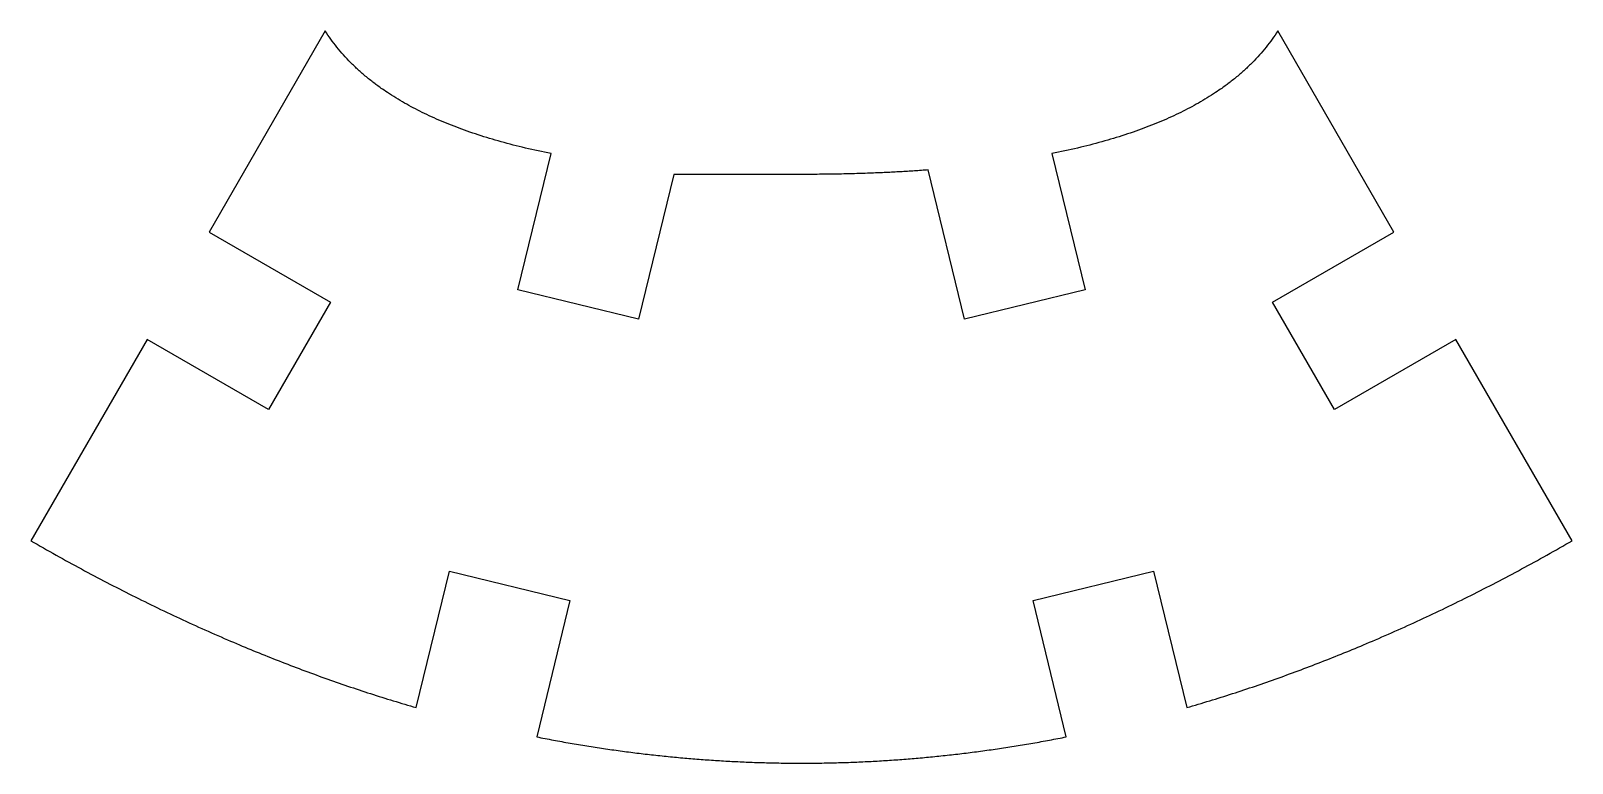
# Model space of a CAD drawing. Header units: millimetres. Extents: x -102 to -62, y -15.3 to 3.7.
import ezdxf

# ---------------------------------------------------------------- set-up
doc = ezdxf.new("R2010")
doc.units = ezdxf.units.MM
doc.layers.add('PERIMETER', color=5, linetype='CONTINUOUS')

msp = doc.modelspace()

# ---------------------------------------------------------------- linework, layer by layer
at = {"layer": 'PERIMETER'}
for p, q in [((-94.36, 3.726), (-97.375, -1.496)), ((-66.625, -1.496), (-69.64, 3.726)), ((-89.361, -2.998), (-88.499, 0.539)), ((-75.501, 0.539), (-74.639, -2.998)), ((-85.316, 0), (-86.232, -3.76)), ((-82, 0), (-85.316, 0)), ((-77.768, -3.76), (-78.712, 0.116)), ((-97.375, -1.496), (-94.223, -3.316)), ((-69.777, -3.316), (-66.625, -1.496)), ((-86.232, -3.76), (-89.361, -2.998)), ((-74.639, -2.998), (-77.768, -3.76)), ((-94.223, -3.316), (-95.833, -6.104)), ((-68.167, -6.104), (-69.777, -3.316)), ((-98.985, -4.284), (-102, -9.506)), ((-95.833, -6.104), (-98.985, -4.284)), ((-65.015, -4.284), (-68.167, -6.104)), ((-62, -9.506), (-65.015, -4.284)), ((-92, -13.837), (-91.139, -10.3)), ((-91.139, -10.3), (-88.01, -11.062)), ((-75.99, -11.062), (-72.861, -10.3)), ((-72.861, -10.3), (-72, -13.837)), ((-88.01, -11.062), (-88.871, -14.598)), ((-75.129, -14.598), (-75.99, -11.062))]:
    msp.add_line(p, q, dxfattribs=at)
for points in [[(-88.499, 0.539), (-92.897, 1.417), (-94.36, 3.726)], [(-69.64, 3.726), (-71.103, 1.417), (-75.501, 0.539)], [(-78.712, 0.116), (-80.237, 0), (-82, 0)], [(-102, -9.506), (-97, -12.393), (-92, -13.837)], [(-72, -13.837), (-67, -12.393), (-62, -9.506)], [(-88.871, -14.598), (-85.436, -15.28), (-82, -15.28)], [(-82, -15.28), (-78.564, -15.28), (-75.129, -14.598)]]:
    msp.add_open_spline(points, degree=2, dxfattribs=at)

doc.saveas('drawing.dxf')
